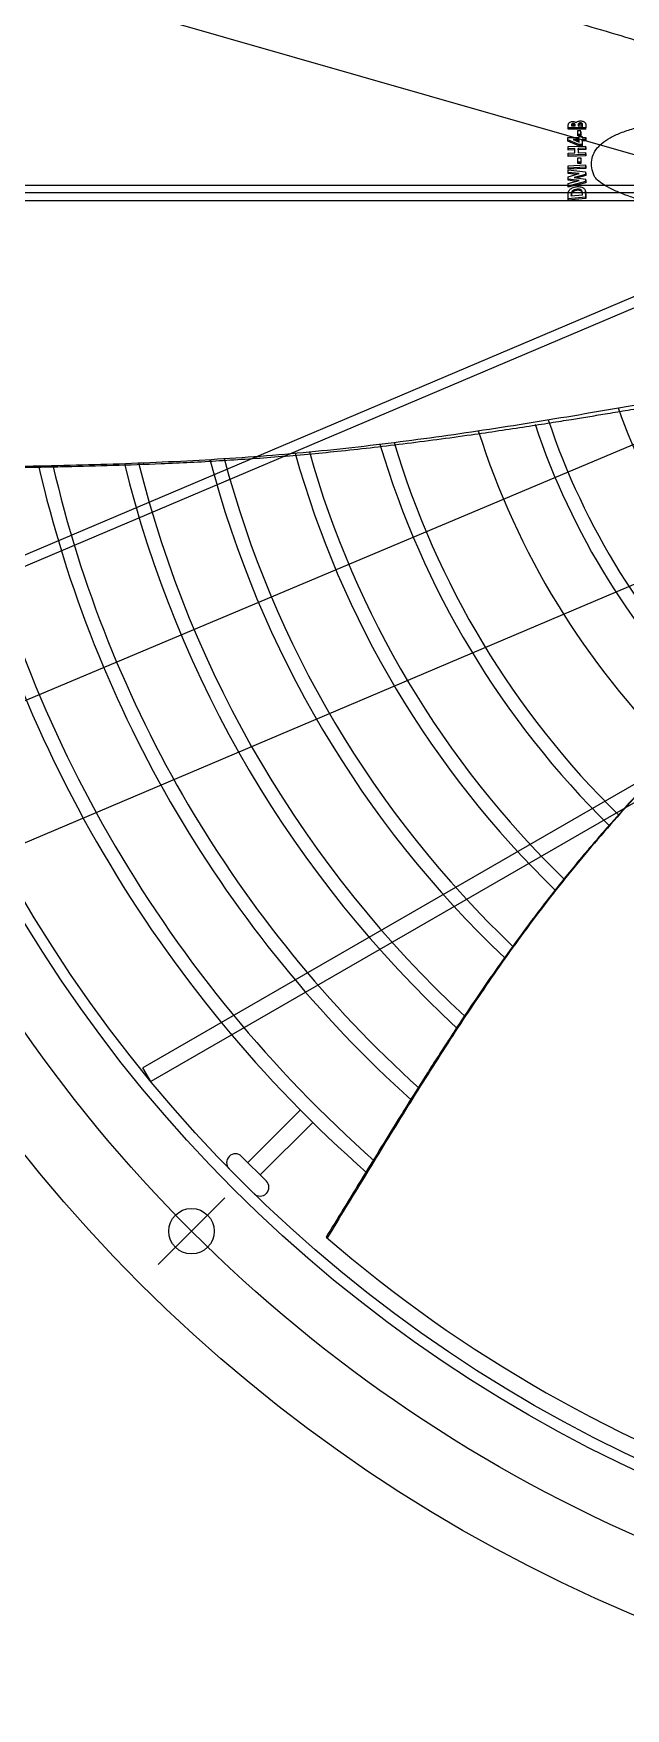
# Model space of a CAD drawing. Header units: millimetres. Extents: x 89978 to 501025, y -351975 to 835730.
# Drawn here: x 398045.5 to 398214.7, y -110074.9 to -109595.8 of the extents above; entities that cross this region are included whole.
import ezdxf

# ---------------------------------------------------------------- set-up
doc = ezdxf.new("R2010")
doc.units = ezdxf.units.MM
doc.header["$LTSCALE"] = 150
doc.linetypes.add('CENTER', pattern=[50.8, 31.75, -6.35, 6.35, -6.35])
doc.linetypes.add('DIVIDEX2', pattern=[63.5, 25.4, -12.7, 0, -12.7, 0, -12.7])
doc.layers.add('------00 Load Bank', color=3, linetype='Continuous')

# ---------------------------------------------------------------- blocks, each defined once
blk = doc.blocks.new('A$C02650c35')
at = {"color": 0, "linetype": 'CENTER'}
for p, q in [((522.5, 1085), (522.5, 0)), ((809.94, 255.06), (829.03, 235.97))]:
    blk.add_line(p, q, dxfattribs=at)
at = {"color": 0, "linetype": 'Continuous'}
for p, q in [((674.7, 410.5), (776.67, 233.89)), ((674.7, 410.5), (776.67, 233.89)), ((520.25, 142.71), (520.25, 406)), ((524.75, 406), (524.75, 142.71)), ((672.1, 406), (772.77, 231.64)), ((672.1, 406), (772.77, 231.64)), ((798.08, 259.85), (805.15, 266.92)), ((808.69, 266.92), (808.71, 266.89)), ((798.11, 256.29), (798.08, 256.31)), ((776.67, 233.89), (772.77, 231.64)), ((776.67, 233.89), (772.77, 231.64))]:
    blk.add_line(p, q, dxfattribs=at)
at = {"color": 0, "linetype": 'Continuous', "lineweight": 25}
for p, q in [((711.53, 190.32), (621.08, 403.41)), ((641.65, 160.97), (551.12, 374.25)), ((644.41, 162.14), (553.88, 375.42)), ((447.77, 149.85), (511.58, 372.37)), ((502.85, 356.72), (502.46, 356.73)), ((503.01, 354.63), (502.62, 354.64)), ((503, 358.21), (503.88, 358.21)), ((503.28, 355.2), (503.13, 355.2)), ((503.28, 355.2), (503.13, 355.2)), ((503.31, 357.31), (503.15, 357.31)), ((503.31, 357.31), (503.15, 357.31)), ((503.16, 356.03), (503.29, 356.03)), ((503.27, 354.11), (503.28, 355.2)), ((503.29, 356.03), (503.31, 357.31)), ((503.88, 358.21), (503.84, 353.21)), ((504.28, 358.2), (503.88, 358.21)), ((504.28, 358.2), (504.23, 353.2)), ((504.61, 355.96), (504.61, 356.8)), ((505, 355.96), (504.61, 355.96)), ((505.72, 356.79), (504.92, 356.8)), ((504.93, 356.8), (505.73, 356.79)), ((505.74, 355.96), (504.95, 355.96)), ((505.36, 355.96), (505, 355.96)), ((505.65, 356.79), (506.12, 356.79)), ((505.73, 356.79), (505.74, 355.96)), ((506.12, 356.79), (505.73, 356.79)), ((506.12, 355.96), (505.74, 355.96)), ((506.12, 356.79), (506.12, 355.96)), ((506.33, 356.34), (506.32, 357.18)), ((506.32, 357.18), (506.62, 357.17)), ((506.71, 357.18), (506.32, 357.18)), ((506.62, 356.34), (506.33, 356.34)), ((506.62, 357.17), (506.61, 358.2)), ((506.61, 358.2), (507.2, 358.2)), ((506.99, 358.2), (506.61, 358.2)), ((506.65, 353.07), (506.62, 356.34)), ((506.99, 358.2), (507.29, 358.2)), ((507.2, 358.2), (507.21, 357.17)), ((507.58, 358.2), (507.2, 358.2)), ((507.59, 357.18), (507.21, 357.17)), ((507.21, 357.17), (508.64, 357.17)), ((507.22, 356.34), (507.24, 354.64)), ((507.97, 356.34), (507.22, 356.34)), ((507.24, 354.64), (507.97, 356.34)), ((507.29, 358.2), (507.58, 358.2)), ((508.66, 356.26), (507.29, 353.07)), ((507.58, 358.2), (507.59, 357.18)), ((507.59, 357.18), (508.3, 357.18)), ((507.6, 356.35), (507.61, 355.5)), ((509.03, 356.27), (507.67, 353.08)), ((508.3, 357.18), (509.01, 357.18)), ((509.01, 357.18), (508.64, 357.17)), ((508.64, 357.17), (508.66, 356.26)), ((509.03, 356.27), (508.66, 356.26)), ((509.01, 357.18), (509.03, 356.27)), ((509.47, 358.2), (509.09, 358.19)), ((509.21, 353.19), (509.09, 358.19)), ((509.09, 358.19), (509.71, 358.19)), ((509.47, 358.2), (510.08, 358.2)), ((510.08, 358.2), (509.71, 358.19)), ((509.71, 358.19), (509.77, 356.01)), ((510.14, 356.03), (509.77, 356.01)), ((509.77, 356.01), (510.98, 356.01)), ((511.01, 355.11), (509.79, 355.11)), ((509.79, 355.11), (509.84, 353.19)), ((510.08, 358.2), (510.14, 356.03)), ((510.14, 356.03), (510.98, 356.03)), ((510.16, 355.13), (510.21, 353.2)), ((511.27, 358.2), (510.9, 358.19)), ((510.9, 358.19), (511.53, 358.19)), ((510.98, 356.01), (510.9, 358.19)), ((511.07, 353.19), (511.01, 355.11)), ((511.27, 358.2), (511.9, 358.2)), ((511.9, 358.2), (511.53, 358.19)), ((511.53, 358.19), (511.72, 353.19)), ((511.9, 358.2), (512.08, 353.2)), ((512.77, 356.79), (512.41, 356.77)), ((512.41, 356.77), (513.66, 356.77)), ((512.44, 355.94), (512.41, 356.77)), ((513.7, 355.94), (512.44, 355.94)), ((512.77, 356.79), (514.02, 356.79)), ((514.02, 356.79), (513.66, 356.77)), ((513.66, 356.77), (513.7, 355.94)), ((514.06, 355.96), (513.7, 355.94)), ((514.02, 356.79), (514.06, 355.96)), ((514.8, 358.2), (514.44, 358.18)), ((514.44, 358.18), (515.1, 358.18)), ((514.7, 353.18), (514.44, 358.18)), ((514.8, 358.2), (515.46, 358.2)), ((515.46, 358.2), (515.1, 358.18)), ((515.1, 358.18), (515.38, 353.18)), ((515.46, 358.2), (515.73, 353.2)), ((515.89, 353.18), (516.47, 358.17)), ((516.82, 358.2), (516.47, 358.17)), ((516.47, 358.17), (517.18, 358.17)), ((516.97, 356.36), (516.61, 353.17)), ((516.82, 358.2), (517.53, 358.2)), ((517.21, 355.48), (516.95, 353.2)), ((517.84, 353.17), (516.97, 356.36)), ((517.53, 358.2), (517.18, 358.17)), ((517.18, 358.17), (518.06, 354.94)), ((517.53, 358.2), (518.18, 355.8)), ((518.06, 354.94), (518.51, 358.17)), ((518.85, 358.2), (518.51, 358.17)), ((518.51, 358.17), (519.23, 358.17)), ((518.97, 356.36), (518.53, 353.17)), ((518.85, 358.2), (519.57, 358.2)), ((519.18, 355.52), (518.86, 353.2)), ((519.8, 353.17), (518.97, 356.36)), ((519.57, 358.2), (519.23, 358.17)), ((519.23, 358.17), (520.55, 353.16)), ((519.57, 358.2), (520.87, 353.2)), ((521.74, 355.76), (521.41, 355.72)), ((523.07, 357.26), (522.68, 357.26)), ((523.1, 358.2), (522.78, 358.16)), ((522.78, 358.16), (523.73, 358.16)), ((523.36, 354.06), (523.07, 357.26)), ((523.1, 358.2), (523.57, 358.2)), ((523.57, 358.2), (524.05, 358.2)), ((524.05, 358.2), (523.73, 358.16)), ((523.73, 358.16), (524.2, 353.16)), ((524.05, 358.2), (524.51, 353.2)), ((503.09, 354.11), (503.27, 354.11)), ((503.84, 353.21), (503.32, 353.21)), ((503.71, 353.2), (503.32, 353.21)), ((503.97, 353.2), (503.71, 353.2)), ((504.23, 353.2), (503.84, 353.21)), ((504.23, 353.2), (503.97, 353.2)), ((507.29, 353.07), (506.65, 353.07)), ((507.67, 353.08), (507.29, 353.07)), ((509.84, 353.19), (509.21, 353.19)), ((510.21, 353.2), (509.84, 353.19)), ((511.72, 353.19), (511.07, 353.19)), ((512.08, 353.2), (511.72, 353.19)), ((515.38, 353.18), (514.7, 353.18)), ((515.73, 353.2), (515.38, 353.18)), ((516.61, 353.17), (515.89, 353.18)), ((516.95, 353.2), (516.61, 353.17)), ((518.53, 353.17), (517.84, 353.17)), ((518.86, 353.2), (518.53, 353.17)), ((520.55, 353.16), (519.8, 353.17)), ((520.87, 353.2), (520.55, 353.16)), ((522.23, 354.5), (521.9, 354.46)), ((523.39, 354.1), (523.07, 354.06)), ((523.07, 354.06), (523.36, 354.06)), ((524.2, 353.16), (523.24, 353.16)), ((524.51, 353.2), (524.2, 353.16)), ((524.51, 353.2), (524.35, 353.2))]:
    blk.add_line(p, q, dxfattribs=at)
at = {"color": 0, "linetype": 'DIVIDEX2', "ltscale": 0.5}
blk.add_line((683.42, 160.68), (583.13, 398.64), dxfattribs=at)
at = {"color": 0}
for p, q in [((803.38, 265.15), (788.37, 280.17)), ((799.85, 261.62), (784.83, 276.63))]:
    blk.add_line(p, q, dxfattribs=at)
at = {"color": 0, "linetype": 'Continuous', "lineweight": 25, "flags": 128}
blk.add_lwpolyline([(522.31, 358.16), (522.15, 358.14), (521.98, 358.11)], dxfattribs=at)
at = {"color": 0}
for centre, radius in [((522.5, 542.5), 441), ((522.5, 542.5), 403), ((522.5, 542.5), 399.8), ((819.48, 245.52), 6.5)]:
    blk.add_circle(centre, radius, dxfattribs=at)
at = {"color": 0, "linetype": 'CENTER'}
blk.add_circle((522.5, 542.5), 420, dxfattribs=at)
blk.add_circle((522.5, 542.5), 420, dxfattribs=at)
at = {"color": 0}
for radius, start, end in [(395, 319.1258, 341.5122), (185.5, 289.3551, 315.3621), (205.5, 288.3996, 315.3621), (209.5, 288.3996, 315.3621), (225.5, 287.5546, 315.3445), (249.5, 286.6173, 315.513), (253.5, 286.465, 315.5604), (273.5, 285.7065, 315.8843), (277.5, 285.5549, 315.9667), (297.5, 284.7958, 316.4472), (301.5, 284.6444, 316.5541), (321.5, 283.8985, 317.1218), (325.5, 283.7524, 317.2394), (345.5, 283.0419, 317.8319), (349.5, 282.9044, 317.9495), (369.5, 282.2436, 318.5201), (373.5, 282.1171, 318.6292)]:
    blk.add_arc((522.5, 542.5), radius, start, end, dxfattribs=at)
at = {"color": 0, "linetype": 'Continuous'}
for centre, start, end in [((806.92, 265.15), 45, 135), ((806.95, 265.12), 315.7211, 45), ((799.85, 258.08), 135, 225), ((799.88, 258.05), 225, 314.2789)]:
    blk.add_arc(centre, 2.5, start, end, dxfattribs=at)
at = {"color": 0, "linetype": 'Continuous', "lineweight": 25}
for points, knots in [([(601.07, 155.39), (601.01, 164.47), (600.88, 182.95), (600.44, 210.8), (599.48, 238.93), (597.78, 266.98), (595.06, 294.74), (591.4, 322.22), (587.12, 349.44), (582.41, 376.61), (579.17, 394.71), (577.55, 403.76)], [0.0040453, 0.0040453, 0.0040453, 0.0040453, 0.1120904, 0.224186, 0.3362006, 0.4480891, 0.5598872, 0.6697434, 0.7797254, 0.8898282, 1, 1, 1, 1]), ([(601.33, 155.45), (601.31, 158.8), (601.28, 165.95), (601.2, 176.46), (601.11, 186.56), (601, 195.39), (600.88, 202.95), (600.71, 212.04), (600.42, 223.2), (599.9, 237.85), (599.12, 253.59), (597.97, 270.39), (596.38, 287.85), (594.28, 306.23), (592.21, 321.6), (590.5, 333.36), (589.35, 340.92), (588.27, 347.84), (587.34, 353.69), (586.49, 358.89), (585.65, 364.01), (584.7, 369.76), (583.61, 376.27), (582.41, 383.37), (581.16, 390.79), (580, 397.63), (579.27, 401.97), (578.96, 403.81)], [0.004054, 0.004054, 0.004054, 0.004054, 0.044055, 0.0892389, 0.1294144, 0.1645669, 0.1946506, 0.2196261, 0.2731864, 0.3280385, 0.3947317, 0.4616638, 0.5294155, 0.6044734, 0.683072, 0.7151603, 0.7467466, 0.7747501, 0.7989803, 0.8176563, 0.837837, 0.8611081, 0.8874794, 0.916906, 0.9473172, 0.9775846, 1, 1, 1, 1]), ([(666.21, 400.65), (671.17, 395.64), (681.48, 385.21), (697.7, 369.97), (714.87, 355.07), (732.42, 341.47), (750.13, 328.95), (767.88, 317.26), (785.89, 305.96), (803.78, 295.04), (815.63, 287.81), (821.42, 284.29)], [0, 0, 0, 0, 0.1081379, 0.2251135, 0.3413954, 0.4570616, 0.5657729, 0.6743483, 0.7829008, 0.8914823, 0.994843, 0.994843, 0.994843, 0.994843]), ([(666.21, 400.57), (666.69, 400.07), (668.63, 398.08), (672.04, 394.63), (676.49, 390.17), (681.07, 385.66), (685.52, 381.36), (689.8, 377.3), (693.71, 373.65), (697.33, 370.33), (700.44, 367.53), (703.03, 365.22), (705.46, 363.09), (708.12, 360.79), (711.36, 358.03), (716.9, 353.42), (724.56, 347.31), (734.16, 340.06), (743.55, 333.31), (752.53, 327.13), (759.55, 322.44), (765.04, 318.86), (769.47, 315.99), (774.72, 312.64), (780.84, 308.78), (787.78, 304.47), (795.54, 299.69), (804.09, 294.46), (812.73, 289.19), (818.52, 285.64), (821.18, 284.01)], [0, 0, 0, 0, 0.0105993, 0.042715, 0.074456, 0.1073437, 0.1413731, 0.1694151, 0.1979263, 0.223438, 0.2448649, 0.2622189, 0.2766961, 0.2944954, 0.3162608, 0.341978, 0.4051023, 0.466824, 0.5267457, 0.5825963, 0.6340774, 0.6563171, 0.6830925, 0.7149493, 0.751887, 0.7939052, 0.84012, 0.8912343, 0.9472267, 0.994836, 0.994836, 0.994836, 0.994836]), ([(485.09, 393.23), (482.87, 385.85), (478.42, 371.1), (473.82, 355.74), (471.67, 347.71), (471.51, 347.11)], [0, 0, 0, 0, 0.481211, 0.9614406, 1, 1, 1, 1]), ([(526.86, 393.93), (526.83, 391.69), (526.76, 387.5), (526.11, 381.72), (525.2, 376.75), (524.08, 372.47), (522.84, 368.83), (521.53, 365.79), (520.22, 363.39), (518.97, 361.63), (517.69, 360.61), (516.09, 360.07), (514.22, 359.71), (512.04, 360.04), (510.04, 361.07), (508.22, 362.8), (506.61, 365.2), (505.2, 368.25), (503.97, 371.95), (502.9, 376.34), (501.99, 381.46), (501.32, 386.4), (501.01, 389.64), (500.9, 390.89)], [0, 0, 0, 0, 0.080739, 0.151235, 0.213353, 0.268442, 0.318269, 0.361669, 0.398556, 0.428698, 0.452315, 0.472715, 0.51153, 0.548468, 0.58504, 0.622842, 0.663507, 0.708451, 0.759052, 0.815438, 0.879842, 0.953818, 1, 1, 1, 1]), ([(501.9, 356.77), (501.9, 356.82), (501.91, 357.04), (501.97, 357.35), (502.1, 357.67), (502.25, 357.9), (502.42, 358.07), (502.67, 358.2), (502.87, 358.21), (503, 358.21)], [0, 0, 0, 0, 0.06266, 0.249252, 0.373609, 0.4986, 0.623723, 0.748551, 1, 1, 1, 1]), ([(502.4, 355.48), (502.32, 355.55), (502.18, 355.68), (502.01, 355.98), (501.91, 356.36), (501.9, 356.63), (501.9, 356.77)], [0, 0, 0, 0, 0.24872, 0.498434, 0.748708, 1, 1, 1, 1]), ([(502.05, 354.52), (502.05, 354.57), (502.06, 354.66), (502.08, 354.85), (502.14, 355.08), (502.26, 355.3), (502.35, 355.42), (502.4, 355.48)], [0, 0, 0, 0, 0.125463, 0.250126, 0.499927, 0.74927, 1, 1, 1, 1]), ([(503.15, 357.31), (503, 357.31), (502.82, 357.31), (502.61, 357.19), (502.52, 357.07), (502.47, 356.91), (502.46, 356.79), (502.46, 356.73)], [0, 0, 0, 0, 0.4959, 0.620732, 0.746414, 0.872582, 1, 1, 1, 1]), ([(502.46, 356.73), (502.46, 356.67), (502.46, 356.54), (502.51, 356.37), (502.59, 356.23), (502.73, 356.11), (502.92, 356.04), (503.08, 356.04), (503.16, 356.03)], [0, 0, 0, 0, 0.124117, 0.249017, 0.374429, 0.499969, 0.74996, 1, 1, 1, 1]), ([(503.13, 355.2), (503.07, 355.2), (502.96, 355.19), (502.82, 355.12), (502.72, 355.02), (502.67, 354.91), (502.63, 354.78), (502.63, 354.69), (502.62, 354.64)], [0, 0, 0, 0, 0.249435, 0.499226, 0.624652, 0.749536, 0.873948, 1, 1, 1, 1]), ([(502.62, 354.64), (502.62, 354.6), (502.63, 354.51), (502.66, 354.39), (502.71, 354.28), (502.79, 354.18), (502.93, 354.12), (503.04, 354.11), (503.09, 354.11)], [0, 0, 0, 0, 0.123522, 0.248139, 0.370579, 0.498886, 0.748791, 1, 1, 1, 1]), ([(503.54, 357.31), (503.39, 357.31), (503.2, 357.3), (502.99, 357.16), (502.9, 357.03), (502.86, 356.88), (502.85, 356.77), (502.85, 356.72)], [0, 0, 0, 0, 0.5, 0.655867, 0.776779, 0.898139, 1, 1, 1, 1]), ([(502.85, 356.72), (502.86, 356.63), (502.86, 356.47), (502.94, 356.29), (503.05, 356.15), (503.18, 356.07), (503.27, 356.07), (503.29, 356.06)], [0, 0, 0, 0, 0.249514, 0.425336, 0.599722, 0.883024, 1, 1, 1, 1]), ([(503.28, 355.14), (503.27, 355.14), (503.22, 355.13), (503.15, 355.05), (503.07, 354.93), (503.02, 354.77), (503.02, 354.67), (503.01, 354.63)], [0, 0, 0, 0, 0.075084, 0.326607, 0.580052, 0.817178, 1, 1, 1, 1]), ([(503.01, 354.63), (503.02, 354.56), (503.02, 354.44), (503.08, 354.29), (503.13, 354.24), (503.16, 354.21)], [0, 0, 0, 0, 0.417609, 0.726108, 1, 1, 1, 1]), ([(520.68, 355.73), (520.68, 356.1), (520.68, 356.66), (520.91, 357.32), (521.18, 357.71), (521.53, 358.01), (522.07, 358.16), (522.49, 358.16), (522.78, 358.16)], [0, 0, 0, 0, 0.247987, 0.37312, 0.497401, 0.622314, 0.747638, 1, 1, 1, 1]), ([(523.24, 353.16), (522.94, 353.17), (522.5, 353.18), (521.91, 353.38), (521.51, 353.68), (521.18, 354.1), (520.83, 354.76), (520.74, 355.35), (520.68, 355.73)], [0, 0, 0, 0, 0.250193, 0.375675, 0.500989, 0.626133, 0.751199, 1, 1, 1, 1]), ([(522.68, 357.26), (522.5, 357.26), (522.24, 357.25), (521.9, 357.15), (521.69, 356.97), (521.53, 356.71), (521.39, 356.3), (521.4, 355.95), (521.41, 355.72)], [0, 0, 0, 0, 0.250156, 0.375667, 0.500586, 0.625527, 0.750593, 1, 1, 1, 1]), ([(521.41, 355.72), (521.44, 355.48), (521.49, 355.13), (521.69, 354.71), (521.83, 354.54), (521.9, 354.46)], [0, 0, 0, 0, 0.4984147, 0.7490203, 1, 1, 1, 1]), ([(522.56, 357.25), (522.48, 357.25), (522.31, 357.24), (522.07, 357.08), (521.87, 356.8), (521.75, 356.42), (521.72, 356.06), (521.73, 355.83), (521.74, 355.76)], [0, 0, 0, 0, 0.132586, 0.315673, 0.49897, 0.682297, 0.897512, 1, 1, 1, 1]), ([(521.74, 355.76), (521.75, 355.64), (521.78, 355.33), (521.93, 354.87), (522.14, 354.62), (522.23, 354.5)], [0, 0, 0, 0, 0.245128, 0.668238, 1, 1, 1, 1]), ([(522.31, 358.16), (522.33, 358.16), (522.42, 358.18), (522.6, 358.19), (522.85, 358.2), (523.02, 358.2), (523.1, 358.2)], [0, 0, 0, 0, 0.063167, 0.373961, 0.686877, 1, 1, 1, 1]), ([(502.67, 353.3), (502.58, 353.35), (502.41, 353.44), (502.21, 353.72), (502.07, 354.09), (502.06, 354.38), (502.05, 354.52)], [0, 0, 0, 0, 0.250156, 0.500622, 0.750062, 1, 1, 1, 1]), ([(503.32, 353.21), (503.21, 353.21), (502.99, 353.21), (502.77, 353.27), (502.67, 353.3)], [0, 0, 0, 0, 0.500362, 1, 1, 1, 1]), ([(521.9, 354.46), (521.99, 354.39), (522.16, 354.24), (522.56, 354.09), (522.87, 354.07), (523.07, 354.06)], [0, 0, 0, 0, 0.248415, 0.498726, 1, 1, 1, 1]), ([(522.23, 354.5), (522.36, 354.4), (522.58, 354.22), (522.99, 354.12), (523.25, 354.11), (523.39, 354.1)], [0, 0, 0, 0, 0.360895, 0.640408, 1, 1, 1, 1])]:
    blk.add_open_spline(points, degree=3, knots=knots, dxfattribs=at)

msp = doc.modelspace()

# ---------------------------------------------------------------- block references
at = {"layer": '------00 Load Bank', "rotation": 270}
msp.add_blockref('A$C02650c35', (397845.16, -109118.93), dxfattribs=at)

doc.saveas('drawing.dxf')
